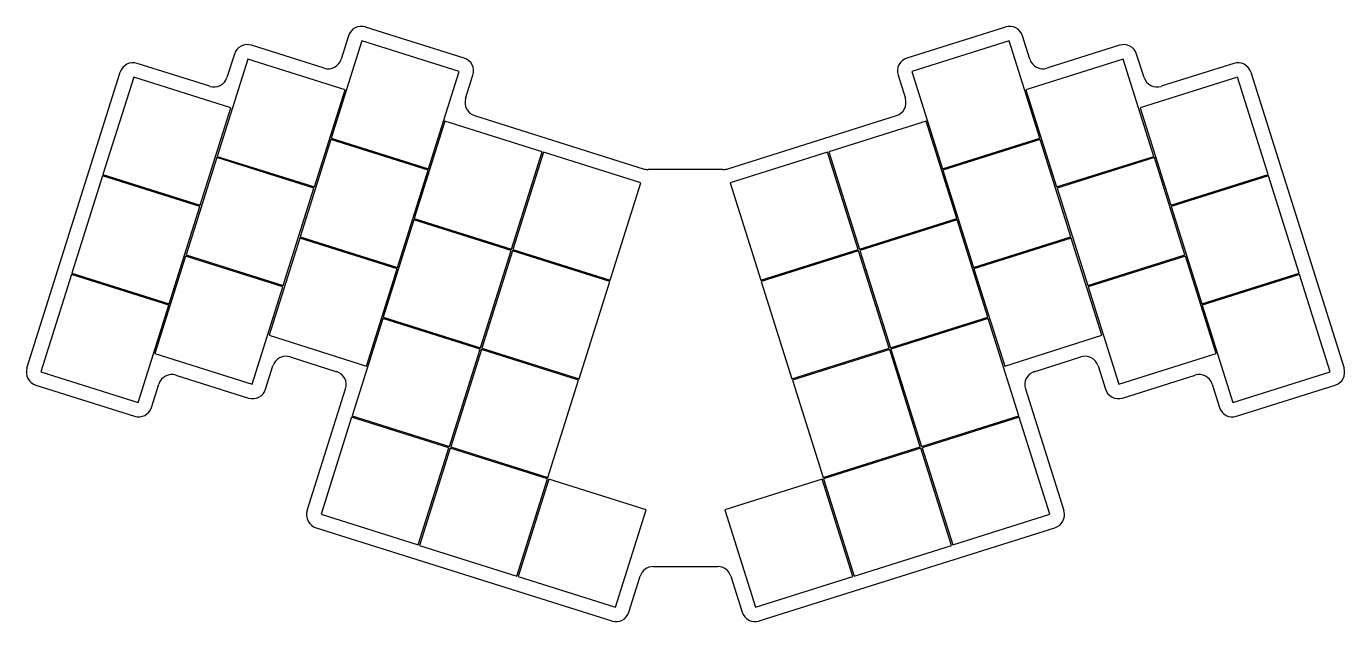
# Model space of a CAD drawing. Header units: millimetres. Extents: x 51 to 293, y -177 to -68.
import ezdxf

# ---------------------------------------------------------------- set-up
doc = ezdxf.new("R2010")
doc.units = ezdxf.units.MM

msp = doc.modelspace()

# ---------------------------------------------------------------- linework, layer by layer
for p, q in [((110.09, -69.84), (108.74, -74.13)), ((131.35, -73.92), (113.23, -68.21)), ((230.86, -68.21), (212.74, -73.92)), ((235.35, -74.13), (234, -69.84)), ((105.61, -75.76), (92.25, -71.55)), ((112.56, -70.75), (106.92, -88.63)), ((130.44, -76.39), (112.56, -70.75)), ((231.53, -70.75), (213.65, -76.39)), ((237.17, -88.63), (231.53, -70.75)), ((251.84, -71.55), (238.49, -75.76)), ((84.63, -79.11), (71.28, -74.9)), ((91.58, -74.09), (85.95, -91.98)), ((89.12, -73.19), (87.76, -77.48)), ((109.47, -79.73), (91.58, -74.09)), ((252.51, -74.09), (234.63, -79.73)), ((258.15, -91.98), (252.51, -74.09)), ((256.33, -77.48), (254.98, -73.19)), ((272.82, -74.9), (259.47, -79.11)), ((51, -130.89), (68.14, -76.53)), ((70.61, -77.44), (64.97, -95.32)), ((88.49, -83.08), (70.61, -77.44)), ((124.8, -94.27), (130.44, -76.39)), ((131.63, -81.35), (132.98, -77.06)), ((211.11, -77.06), (212.46, -81.35)), ((213.65, -76.39), (219.29, -94.27)), ((273.49, -77.44), (255.61, -83.08)), ((279.13, -95.32), (273.49, -77.44)), ((275.96, -76.53), (293.1, -130.89)), ((103.83, -97.61), (109.47, -79.73)), ((234.63, -79.73), (240.27, -97.61)), ((82.85, -100.96), (88.49, -83.08)), ((133.26, -84.48), (164.43, -94.31)), ((179.67, -94.31), (210.83, -84.48)), ((255.61, -83.08), (261.25, -100.96)), ((127.82, -85.52), (122.19, -103.4)), ((145.71, -91.16), (127.82, -85.52)), ((216.27, -85.52), (198.39, -91.16)), ((221.91, -103.4), (216.27, -85.52)), ((106.85, -88.87), (101.21, -106.75)), ((124.73, -94.51), (106.85, -88.87)), ((106.92, -88.63), (124.8, -94.27)), ((219.29, -94.27), (237.17, -88.63)), ((237.25, -88.87), (219.37, -94.51)), ((242.89, -106.75), (237.25, -88.87)), ((85.95, -91.98), (103.83, -97.61)), ((140.07, -109.04), (145.71, -91.16)), ((145.95, -91.23), (140.31, -109.12)), ((163.83, -96.87), (145.95, -91.23)), ((198.15, -91.23), (180.27, -96.87)), ((203.79, -109.12), (198.15, -91.23)), ((198.39, -91.16), (204.03, -109.04)), ((240.27, -97.61), (258.15, -91.98)), ((85.87, -92.21), (80.23, -110.1)), ((103.75, -97.85), (85.87, -92.21)), ((119.09, -112.39), (124.73, -94.51)), ((178.92, -94.42), (165.18, -94.42)), ((219.37, -94.51), (225, -112.39)), ((258.23, -92.21), (240.34, -97.85)), ((263.86, -110.1), (258.23, -92.21)), ((64.89, -95.56), (59.25, -113.44)), ((82.77, -101.2), (64.89, -95.56)), ((64.97, -95.32), (82.85, -100.96)), ((158.19, -114.75), (163.83, -96.87)), ((180.27, -96.87), (185.91, -114.75)), ((261.25, -100.96), (279.13, -95.32)), ((279.2, -95.56), (261.32, -101.2)), ((284.84, -113.44), (279.2, -95.56)), ((98.11, -115.73), (103.75, -97.85)), ((240.34, -97.85), (245.98, -115.73)), ((77.14, -119.08), (82.77, -101.2)), ((261.32, -101.2), (266.96, -119.08)), ((122.11, -103.64), (116.47, -121.52)), ((139.99, -109.28), (122.11, -103.64)), ((122.19, -103.4), (140.07, -109.04)), ((204.03, -109.04), (221.91, -103.4)), ((221.98, -103.64), (204.1, -109.28)), ((227.62, -121.52), (221.98, -103.64)), ((101.13, -106.99), (95.5, -124.87)), ((119.02, -112.63), (101.13, -106.99)), ((101.21, -106.75), (119.09, -112.39)), ((225, -112.39), (242.89, -106.75)), ((242.96, -106.99), (225.08, -112.63)), ((248.6, -124.87), (242.96, -106.99)), ((80.16, -110.34), (74.52, -128.22)), ((98.04, -115.97), (80.16, -110.34)), ((80.23, -110.1), (98.11, -115.73)), ((134.36, -127.16), (139.99, -109.28)), ((140.23, -109.35), (134.59, -127.24)), ((158.11, -114.99), (140.23, -109.35)), ((140.31, -109.12), (158.19, -114.75)), ((185.91, -114.75), (203.79, -109.12)), ((203.86, -109.35), (185.98, -114.99)), ((209.5, -127.24), (203.86, -109.35)), ((204.1, -109.28), (209.74, -127.16)), ((245.98, -115.73), (263.86, -110.1)), ((263.94, -110.34), (246.06, -115.97)), ((269.58, -128.22), (263.94, -110.34)), ((59.18, -113.68), (53.54, -131.56)), ((77.06, -119.32), (59.18, -113.68)), ((59.25, -113.44), (77.14, -119.08)), ((113.38, -130.51), (119.02, -112.63)), ((225.08, -112.63), (230.72, -130.51)), ((266.96, -119.08), (284.84, -113.44)), ((284.92, -113.68), (267.03, -119.32)), ((290.55, -131.56), (284.92, -113.68)), ((92.4, -133.86), (98.04, -115.97)), ((152.48, -132.88), (158.11, -114.99)), ((185.98, -114.99), (191.62, -132.88)), ((246.06, -115.97), (251.69, -133.86)), ((71.42, -137.2), (77.06, -119.32)), ((267.03, -119.32), (272.67, -137.2)), ((116.4, -121.76), (110.76, -139.64)), ((134.28, -127.4), (116.4, -121.76)), ((116.47, -121.52), (134.36, -127.16)), ((209.74, -127.16), (227.62, -121.52)), ((227.7, -121.76), (209.82, -127.4)), ((233.34, -139.64), (227.7, -121.76)), ((95.5, -124.87), (113.38, -130.51)), ((230.72, -130.51), (248.6, -124.87)), ((74.52, -128.22), (92.4, -133.86)), ((128.64, -145.28), (134.28, -127.4)), ((134.52, -127.48), (128.88, -145.36)), ((152.4, -133.11), (134.52, -127.48)), ((134.59, -127.24), (152.48, -132.88)), ((191.62, -132.88), (209.5, -127.24)), ((209.58, -127.48), (191.69, -133.11)), ((215.21, -145.36), (209.58, -127.48)), ((209.82, -127.4), (215.45, -145.28)), ((251.69, -133.86), (269.58, -128.22)), ((94.87, -134.76), (96.22, -130.47)), ((99.36, -128.84), (107.94, -131.55)), ((236.16, -131.55), (244.74, -128.84)), ((247.88, -130.47), (249.23, -134.76)), ((53.54, -131.56), (71.42, -137.2)), ((78.38, -132.19), (91.73, -136.4)), ((146.76, -151), (152.4, -133.11)), ((191.69, -133.11), (197.33, -151)), ((252.36, -136.4), (265.72, -132.19)), ((272.67, -137.2), (290.55, -131.56)), ((52.63, -134.03), (70.75, -139.74)), ((73.89, -138.11), (75.24, -133.82)), ((102.5, -157.09), (109.57, -134.68)), ((234.52, -134.68), (241.59, -157.09)), ((268.85, -133.82), (270.21, -138.11)), ((273.34, -139.74), (291.46, -134.03)), ((110.68, -139.88), (105.05, -157.76)), ((128.57, -145.52), (110.68, -139.88)), ((110.76, -139.64), (128.64, -145.28)), ((215.45, -145.28), (233.34, -139.64)), ((233.41, -139.88), (215.53, -145.52)), ((239.05, -157.76), (233.41, -139.88)), ((128.88, -145.36), (146.76, -151)), ((197.33, -151), (215.21, -145.36)), ((122.93, -163.4), (128.57, -145.52)), ((128.8, -145.6), (123.17, -163.48)), ((146.69, -151.23), (128.8, -145.6)), ((215.29, -145.6), (197.41, -151.23)), ((220.93, -163.48), (215.29, -145.6)), ((215.53, -145.52), (221.17, -163.4)), ((141.05, -169.12), (146.69, -151.23)), ((146.93, -151.31), (141.29, -169.19)), ((164.81, -156.95), (146.93, -151.31)), ((197.17, -151.31), (179.29, -156.95)), ((202.81, -169.19), (197.17, -151.31)), ((197.41, -151.23), (203.05, -169.12)), ((159.17, -174.83), (164.81, -156.95)), ((179.29, -156.95), (184.93, -174.83)), ((105.05, -157.76), (122.93, -163.4)), ((221.17, -163.4), (239.05, -157.76)), ((104.14, -160.23), (158.5, -177.37)), ((185.6, -177.37), (239.96, -160.23)), ((123.17, -163.48), (141.05, -169.12)), ((203.05, -169.12), (220.93, -163.48)), ((141.29, -169.19), (159.17, -174.83)), ((161.64, -175.74), (163.73, -169.11)), ((166.11, -167.36), (177.99, -167.36)), ((180.37, -169.11), (182.46, -175.74)), ((184.93, -174.83), (202.81, -169.19))]:
    msp.add_line(p, q)
for centre, start, end in [((112.48, -70.59), 72.5, 162.5), ((231.62, -70.59), 17.5, 107.5), ((91.5, -73.94), 72.5, 162.5), ((252.59, -73.94), 17.5, 107.5), ((70.52, -77.28), 72.5, 162.5), ((106.36, -73.38), 252.5, 342.5), ((130.6, -76.3), 342.5, 72.5), ((213.5, -76.3), 107.5, 197.5), ((237.74, -73.38), 197.5, 287.5), ((273.57, -77.28), 17.5, 107.5), ((85.38, -76.73), 252.5, 342.5), ((258.72, -76.73), 197.5, 287.5), ((134.02, -82.1), 162.5, 252.5), ((210.08, -82.1), 287.5, 17.5), ((165.18, -91.92), 252.5, 270), ((178.92, -91.92), 270, 287.5), ((98.6, -131.22), 72.5, 162.5), ((245.49, -131.22), 17.5, 107.5), ((53.38, -131.65), 162.5, 252.5), ((77.63, -134.57), 72.5, 162.5), ((107.19, -133.93), 342.5, 72.5), ((236.91, -133.93), 107.5, 197.5), ((266.47, -134.57), 17.5, 107.5), ((290.71, -131.65), 287.5, 17.5), ((92.48, -134.01), 252.5, 342.5), ((251.61, -134.01), 197.5, 287.5), ((71.5, -137.36), 252.5, 342.5), ((272.59, -137.36), 197.5, 287.5), ((104.89, -157.85), 162.5, 252.5), ((239.21, -157.85), 287.5, 17.5), ((166.11, -169.86), 90, 162.5), ((177.99, -169.86), 17.5, 90), ((159.25, -174.99), 252.5, 342.5), ((184.84, -174.99), 197.5, 287.5)]:
    msp.add_arc(centre, 2.5, start, end)

doc.saveas('drawing.dxf')
